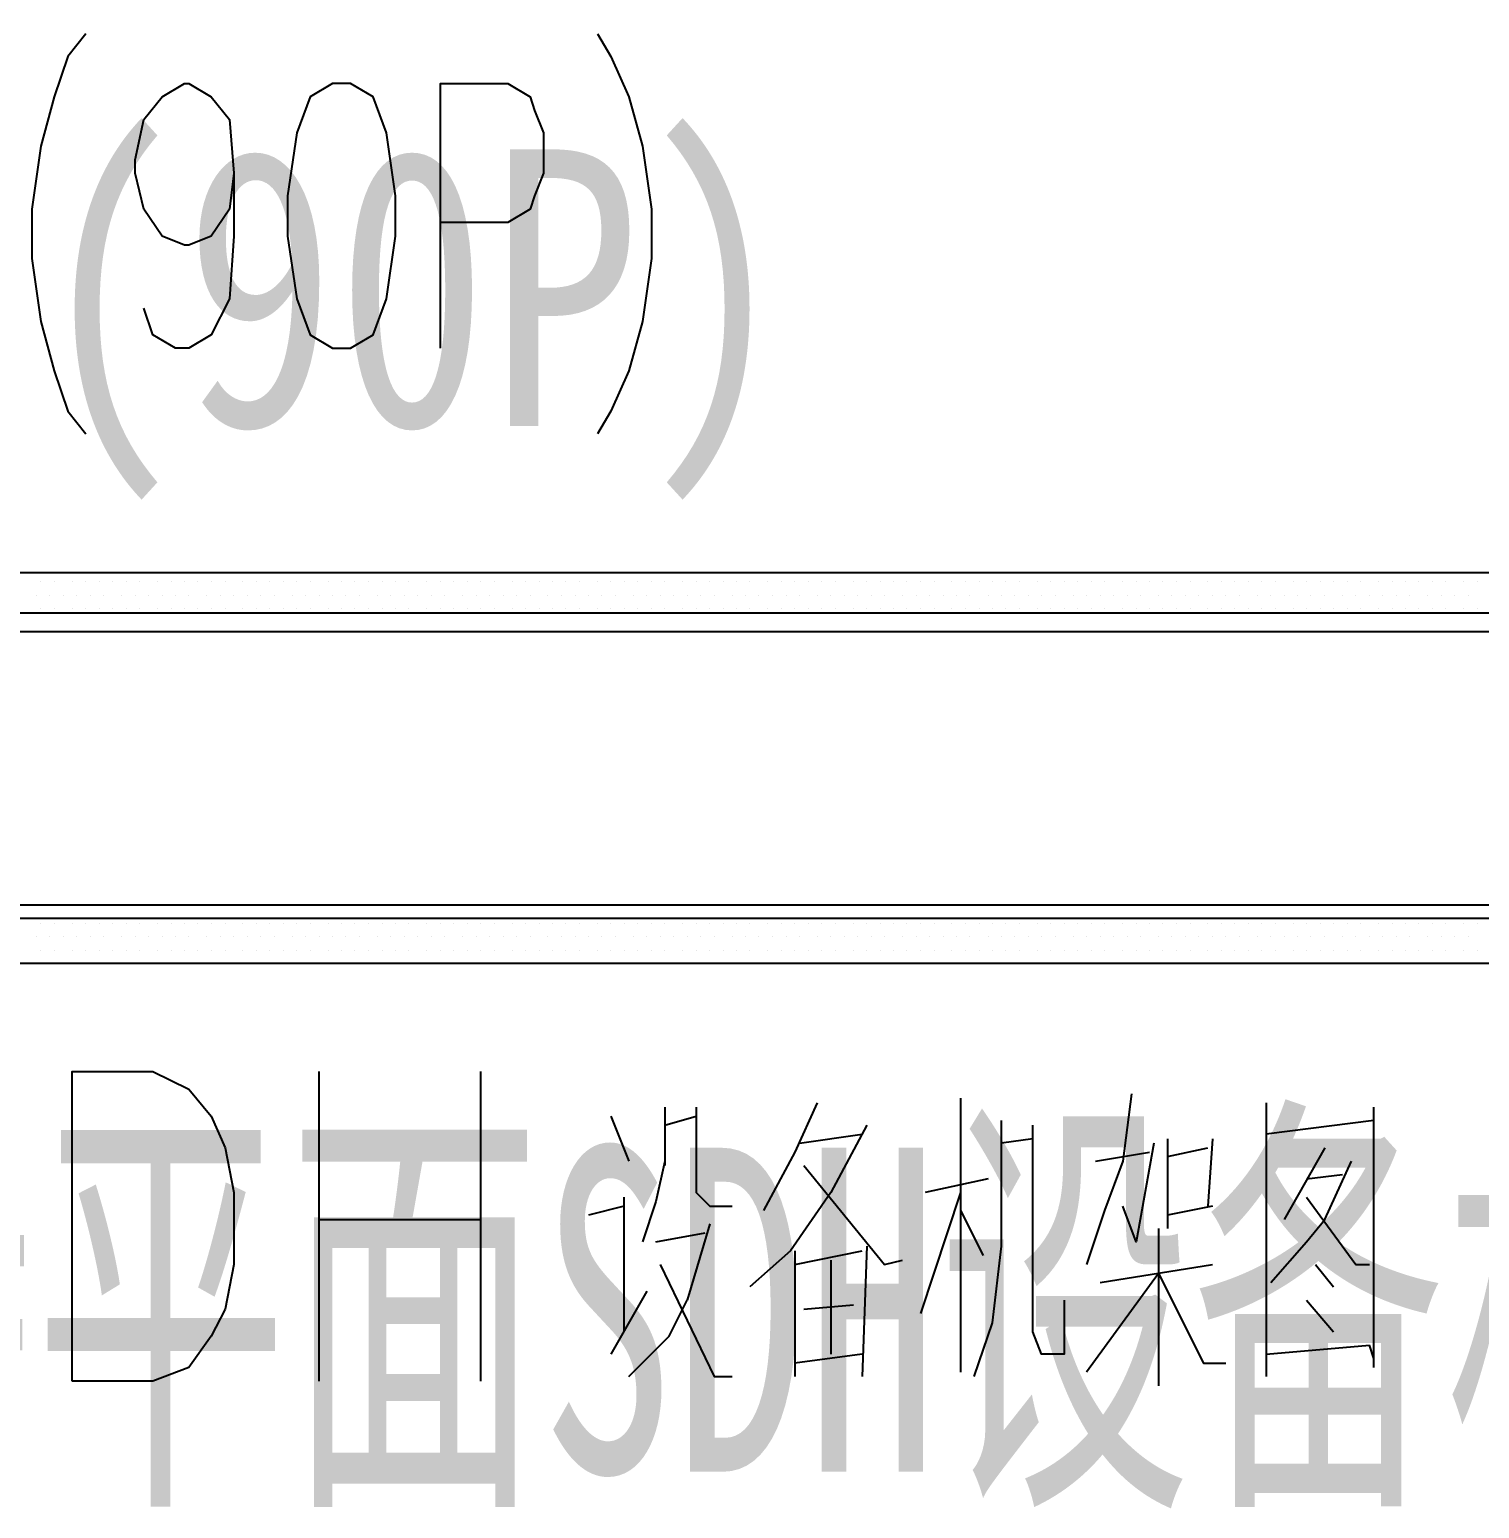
# Model space of a CAD drawing. Header units: metres. Extents: x 17 to 1264, y 17 to 859.
# Drawn here: x 313.84 to 360.36, y 98.73 to 146.16 of the extents above; entities that cross this region are included whole.
import ezdxf

# ---------------------------------------------------------------- set-up
doc = ezdxf.new("R2010")
doc.units = ezdxf.units.M
for name, color, linetype in [('LINES', 7, 'Continuous'), ('POLYLINES', 4, 'Continuous'), ('RECTS', 7, 'Continuous'), ('TEXTS', 3, 'Continuous')]:
    doc.layers.add(name, color=color, linetype=linetype)

msp = doc.modelspace()

# ---------------------------------------------------------------- linework, layer by layer
at = {"layer": 'LINES'}
for p, q in [((314.2, 128.45), (314.2, 128.45)), ((314.63, 128.45), (314.63, 128.45)), ((315.21, 128.45), (315.21, 128.45)), ((315.64, 128.45), (315.64, 128.45)), ((316.07, 128.45), (316.07, 128.45)), ((316.51, 128.45), (316.51, 128.45)), ((316.94, 128.45), (316.94, 128.45)), ((317.37, 128.45), (317.37, 128.45)), ((317.95, 128.45), (317.95, 128.45)), ((318.38, 128.45), (318.38, 128.45)), ((318.81, 128.45), (318.81, 128.45)), ((319.24, 128.45), (319.24, 128.45)), ((319.67, 128.45), (319.67, 128.45)), ((320.11, 128.45), (320.11, 128.45)), ((320.68, 128.45), (320.68, 128.45)), ((321.11, 128.45), (321.11, 128.45)), ((321.55, 128.45), (321.55, 128.45)), ((321.98, 128.45), (321.98, 128.45)), ((322.41, 128.45), (322.41, 128.45)), ((322.84, 128.45), (322.84, 128.45)), ((323.42, 128.45), (323.42, 128.45)), ((323.85, 128.45), (323.85, 128.45)), ((324.28, 128.45), (324.28, 128.45)), ((324.71, 128.45), (324.71, 128.45)), ((325.15, 128.45), (325.15, 128.45)), ((325.58, 128.45), (325.58, 128.45)), ((326.01, 128.45), (326.01, 128.45)), ((326.59, 128.45), (326.59, 128.45)), ((327.02, 128.45), (327.02, 128.45)), ((327.45, 128.45), (327.45, 128.45)), ((327.88, 128.45), (327.88, 128.45)), ((328.31, 128.45), (328.31, 128.45)), ((328.75, 128.45), (328.75, 128.45)), ((329.32, 128.45), (329.32, 128.45)), ((329.75, 128.45), (329.75, 128.45)), ((330.19, 128.45), (330.19, 128.45)), ((330.62, 128.45), (330.62, 128.45)), ((331.05, 128.45), (331.05, 128.45)), ((331.48, 128.45), (331.48, 128.45)), ((332.06, 128.45), (332.06, 128.45)), ((332.49, 128.45), (332.49, 128.45)), ((332.92, 128.45), (332.92, 128.45)), ((333.35, 128.45), (333.35, 128.45)), ((333.79, 128.45), (333.79, 128.45)), ((334.22, 128.45), (334.22, 128.45)), ((334.79, 128.45), (334.79, 128.45)), ((335.23, 128.45), (335.23, 128.45)), ((335.66, 128.45), (335.66, 128.45)), ((336.09, 128.45), (336.09, 128.45)), ((336.52, 128.45), (336.52, 128.45)), ((336.95, 128.45), (336.95, 128.45)), ((337.53, 128.45), (337.53, 128.45)), ((337.96, 128.45), (337.96, 128.45)), ((338.39, 128.45), (338.39, 128.45)), ((338.83, 128.45), (338.83, 128.45)), ((339.26, 128.45), (339.26, 128.45)), ((339.69, 128.45), (339.69, 128.45)), ((340.27, 128.45), (340.27, 128.45)), ((340.7, 128.45), (340.7, 128.45)), ((341.13, 128.45), (341.13, 128.45)), ((341.56, 128.45), (341.56, 128.45)), ((341.99, 128.45), (341.99, 128.45)), ((342.43, 128.45), (342.43, 128.45)), ((342.86, 128.45), (342.86, 128.45)), ((343.43, 128.45), (343.43, 128.45)), ((343.87, 128.45), (343.87, 128.45)), ((344.3, 128.45), (344.3, 128.45)), ((344.73, 128.45), (344.73, 128.45)), ((345.16, 128.45), (345.16, 128.45)), ((345.59, 128.45), (345.59, 128.45)), ((346.17, 128.45), (346.17, 128.45)), ((346.6, 128.45), (346.6, 128.45)), ((347.03, 128.45), (347.03, 128.45)), ((347.47, 128.45), (347.47, 128.45)), ((347.9, 128.45), (347.9, 128.45)), ((348.33, 128.45), (348.33, 128.45)), ((348.91, 128.45), (348.91, 128.45)), ((349.34, 128.45), (349.34, 128.45)), ((349.77, 128.45), (349.77, 128.45)), ((350.2, 128.45), (350.2, 128.45)), ((350.63, 128.45), (350.63, 128.45)), ((351.07, 128.45), (351.07, 128.45)), ((351.64, 128.45), (351.64, 128.45)), ((352.07, 128.45), (352.07, 128.45)), ((352.51, 128.45), (352.51, 128.45)), ((352.94, 128.45), (352.94, 128.45)), ((353.37, 128.45), (353.37, 128.45)), ((353.8, 128.45), (353.8, 128.45)), ((354.38, 128.45), (354.38, 128.45)), ((354.81, 128.45), (354.81, 128.45)), ((355.24, 128.45), (355.24, 128.45)), ((355.67, 128.45), (355.67, 128.45)), ((356.11, 128.45), (356.11, 128.45)), ((356.54, 128.45), (356.54, 128.45)), ((357.11, 128.45), (357.11, 128.45)), ((357.55, 128.45), (357.55, 128.45)), ((357.98, 128.45), (357.98, 128.45)), ((358.41, 128.45), (358.41, 128.45)), ((358.84, 128.45), (358.84, 128.45)), ((359.27, 128.45), (359.27, 128.45)), ((359.85, 128.45), (359.85, 128.45)), ((360.28, 128.45), (360.28, 128.45)), ((314.06, 128.02), (314.06, 128.02)), ((314.2, 127.58), (314.2, 127.58)), ((314.49, 128.02), (314.49, 128.02)), ((314.63, 127.58), (314.63, 127.58)), ((314.92, 128.02), (314.92, 128.02)), ((315.21, 127.58), (315.21, 127.58)), ((315.35, 128.02), (315.35, 128.02)), ((315.64, 127.58), (315.64, 127.58)), ((315.79, 128.02), (315.79, 128.02)), ((316.07, 127.58), (316.07, 127.58)), ((316.22, 128.02), (316.22, 128.02)), ((316.51, 127.58), (316.51, 127.58)), ((316.79, 128.02), (316.79, 128.02)), ((316.94, 127.58), (316.94, 127.58)), ((317.23, 128.02), (317.23, 128.02)), ((317.37, 127.58), (317.37, 127.58)), ((317.66, 128.02), (317.66, 128.02)), ((317.95, 127.58), (317.95, 127.58)), ((318.09, 128.02), (318.09, 128.02)), ((318.38, 127.58), (318.38, 127.58)), ((318.52, 128.02), (318.52, 128.02)), ((318.81, 127.58), (318.81, 127.58)), ((318.95, 128.02), (318.95, 128.02)), ((319.24, 127.58), (319.24, 127.58)), ((319.53, 128.02), (319.53, 128.02)), ((319.67, 127.58), (319.67, 127.58)), ((319.96, 128.02), (319.96, 128.02)), ((320.11, 127.58), (320.11, 127.58)), ((320.39, 128.02), (320.39, 128.02)), ((320.68, 127.58), (320.68, 127.58)), ((320.83, 128.02), (320.83, 128.02)), ((321.11, 127.58), (321.11, 127.58)), ((321.26, 128.02), (321.26, 128.02)), ((321.55, 127.58), (321.55, 127.58)), ((321.69, 128.02), (321.69, 128.02)), ((321.98, 127.58), (321.98, 127.58)), ((322.27, 128.02), (322.27, 128.02)), ((322.41, 127.58), (322.41, 127.58)), ((322.7, 128.02), (322.7, 128.02)), ((322.84, 127.58), (322.84, 127.58)), ((323.13, 128.02), (323.13, 128.02)), ((323.42, 127.58), (323.42, 127.58)), ((323.56, 128.02), (323.56, 128.02)), ((323.85, 127.58), (323.85, 127.58)), ((323.99, 128.02), (323.99, 128.02)), ((324.28, 127.58), (324.28, 127.58)), ((324.43, 128.02), (324.43, 128.02)), ((324.71, 127.58), (324.71, 127.58)), ((325, 128.02), (325, 128.02)), ((325.15, 127.58), (325.15, 127.58)), ((325.43, 128.02), (325.43, 128.02)), ((325.58, 127.58), (325.58, 127.58)), ((325.87, 128.02), (325.87, 128.02)), ((326.01, 127.58), (326.01, 127.58)), ((326.3, 128.02), (326.3, 128.02)), ((326.59, 127.58), (326.59, 127.58)), ((326.73, 128.02), (326.73, 128.02)), ((327.02, 127.58), (327.02, 127.58)), ((327.16, 128.02), (327.16, 128.02)), ((327.45, 127.58), (327.45, 127.58)), ((327.74, 128.02), (327.74, 128.02)), ((327.88, 127.58), (327.88, 127.58)), ((328.17, 128.02), (328.17, 128.02)), ((328.31, 127.58), (328.31, 127.58)), ((328.6, 128.02), (328.6, 128.02)), ((328.75, 127.58), (328.75, 127.58)), ((329.03, 128.02), (329.03, 128.02)), ((329.32, 127.58), (329.32, 127.58)), ((329.47, 128.02), (329.47, 128.02)), ((329.75, 127.58), (329.75, 127.58)), ((329.9, 128.02), (329.9, 128.02)), ((330.19, 127.58), (330.19, 127.58)), ((330.47, 128.02), (330.47, 128.02)), ((330.62, 127.58), (330.62, 127.58)), ((330.91, 128.02), (330.91, 128.02)), ((331.05, 127.58), (331.05, 127.58)), ((331.34, 128.02), (331.34, 128.02)), ((331.48, 127.58), (331.48, 127.58)), ((331.77, 128.02), (331.77, 128.02)), ((332.06, 127.58), (332.06, 127.58)), ((332.2, 128.02), (332.2, 128.02)), ((332.49, 127.58), (332.49, 127.58)), ((332.63, 128.02), (332.63, 128.02)), ((332.92, 127.58), (332.92, 127.58)), ((333.21, 128.02), (333.21, 128.02)), ((333.35, 127.58), (333.35, 127.58)), ((333.64, 128.02), (333.64, 128.02)), ((333.79, 127.58), (333.79, 127.58)), ((334.07, 128.02), (334.07, 128.02)), ((334.22, 127.58), (334.22, 127.58)), ((334.51, 128.02), (334.51, 128.02)), ((334.79, 127.58), (334.79, 127.58)), ((334.94, 128.02), (334.94, 128.02)), ((335.23, 127.58), (335.23, 127.58)), ((335.37, 128.02), (335.37, 128.02)), ((335.66, 127.58), (335.66, 127.58)), ((335.8, 128.02), (335.8, 128.02)), ((336.09, 127.58), (336.09, 127.58)), ((336.38, 128.02), (336.38, 128.02)), ((336.52, 127.58), (336.52, 127.58)), ((336.81, 128.02), (336.81, 128.02)), ((336.95, 127.58), (336.95, 127.58)), ((337.24, 128.02), (337.24, 128.02)), ((337.53, 127.58), (337.53, 127.58)), ((337.67, 128.02), (337.67, 128.02)), ((337.96, 127.58), (337.96, 127.58)), ((338.11, 128.02), (338.11, 128.02)), ((338.39, 127.58), (338.39, 127.58)), ((338.54, 128.02), (338.54, 128.02)), ((338.83, 127.58), (338.83, 127.58)), ((339.11, 128.02), (339.11, 128.02)), ((339.26, 127.58), (339.26, 127.58)), ((339.55, 128.02), (339.55, 128.02)), ((339.69, 127.58), (339.69, 127.58)), ((339.98, 128.02), (339.98, 128.02)), ((340.27, 127.58), (340.27, 127.58)), ((340.41, 128.02), (340.41, 128.02)), ((340.7, 127.58), (340.7, 127.58)), ((340.84, 128.02), (340.84, 128.02)), ((341.13, 127.58), (341.13, 127.58)), ((341.27, 128.02), (341.27, 128.02)), ((341.56, 127.58), (341.56, 127.58)), ((341.85, 128.02), (341.85, 128.02)), ((341.99, 127.58), (341.99, 127.58)), ((342.28, 128.02), (342.28, 128.02)), ((342.43, 127.58), (342.43, 127.58)), ((342.71, 128.02), (342.71, 128.02)), ((342.86, 127.58), (342.86, 127.58)), ((343.15, 128.02), (343.15, 128.02)), ((343.43, 127.58), (343.43, 127.58)), ((343.58, 128.02), (343.58, 128.02)), ((343.87, 127.58), (343.87, 127.58)), ((344.01, 128.02), (344.01, 128.02)), ((344.3, 127.58), (344.3, 127.58)), ((344.59, 128.02), (344.59, 128.02)), ((344.73, 127.58), (344.73, 127.58)), ((345.02, 128.02), (345.02, 128.02)), ((345.16, 127.58), (345.16, 127.58)), ((345.45, 128.02), (345.45, 128.02)), ((345.59, 127.58), (345.59, 127.58)), ((345.88, 128.02), (345.88, 128.02)), ((346.17, 127.58), (346.17, 127.58)), ((346.31, 128.02), (346.31, 128.02)), ((346.6, 127.58), (346.6, 127.58)), ((346.75, 128.02), (346.75, 128.02)), ((347.03, 127.58), (347.03, 127.58)), ((347.32, 128.02), (347.32, 128.02)), ((347.47, 127.58), (347.47, 127.58)), ((347.75, 128.02), (347.75, 128.02)), ((347.9, 127.58), (347.9, 127.58)), ((348.19, 128.02), (348.19, 128.02)), ((348.33, 127.58), (348.33, 127.58)), ((348.62, 128.02), (348.62, 128.02)), ((348.91, 127.58), (348.91, 127.58)), ((349.05, 128.02), (349.05, 128.02)), ((349.34, 127.58), (349.34, 127.58)), ((349.48, 128.02), (349.48, 128.02)), ((349.77, 127.58), (349.77, 127.58)), ((350.06, 128.02), (350.06, 128.02)), ((350.2, 127.58), (350.2, 127.58)), ((350.49, 128.02), (350.49, 128.02)), ((350.63, 127.58), (350.63, 127.58)), ((350.92, 128.02), (350.92, 128.02)), ((351.07, 127.58), (351.07, 127.58)), ((351.35, 128.02), (351.35, 128.02)), ((351.64, 127.58), (351.64, 127.58)), ((351.79, 128.02), (351.79, 128.02)), ((352.07, 127.58), (352.07, 127.58)), ((352.22, 128.02), (352.22, 128.02)), ((352.51, 127.58), (352.51, 127.58)), ((352.65, 128.02), (352.65, 128.02)), ((352.94, 127.58), (352.94, 127.58)), ((353.23, 128.02), (353.23, 128.02)), ((353.37, 127.58), (353.37, 127.58)), ((353.66, 128.02), (353.66, 128.02)), ((353.8, 127.58), (353.8, 127.58)), ((354.09, 128.02), (354.09, 128.02)), ((354.38, 127.58), (354.38, 127.58)), ((354.52, 128.02), (354.52, 128.02)), ((354.81, 127.58), (354.81, 127.58)), ((354.95, 128.02), (354.95, 128.02)), ((355.24, 127.58), (355.24, 127.58)), ((355.39, 128.02), (355.39, 128.02)), ((355.67, 127.58), (355.67, 127.58)), ((355.96, 128.02), (355.96, 128.02)), ((356.11, 127.58), (356.11, 127.58)), ((356.39, 128.02), (356.39, 128.02)), ((356.54, 127.58), (356.54, 127.58)), ((356.83, 128.02), (356.83, 128.02)), ((357.11, 127.58), (357.11, 127.58)), ((357.26, 128.02), (357.26, 128.02)), ((357.55, 127.58), (357.55, 127.58)), ((357.69, 128.02), (357.69, 128.02)), ((357.98, 127.58), (357.98, 127.58)), ((358.12, 128.02), (358.12, 128.02)), ((358.41, 127.58), (358.41, 127.58)), ((358.7, 128.02), (358.7, 128.02)), ((358.84, 127.58), (358.84, 127.58)), ((359.13, 128.02), (359.13, 128.02)), ((359.27, 127.58), (359.27, 127.58)), ((359.56, 128.02), (359.56, 128.02)), ((359.85, 127.58), (359.85, 127.58)), ((359.99, 128.02), (359.99, 128.02)), ((360.28, 127.58), (360.28, 127.58)), ((314.2, 117.5), (314.2, 117.5)), ((314.63, 117.5), (314.63, 117.5)), ((315.21, 117.5), (315.21, 117.5)), ((315.64, 117.5), (315.64, 117.5)), ((316.07, 117.5), (316.07, 117.5)), ((316.51, 117.5), (316.51, 117.5)), ((316.94, 117.5), (316.94, 117.5)), ((317.37, 117.5), (317.37, 117.5)), ((317.95, 117.5), (317.95, 117.5)), ((318.38, 117.5), (318.38, 117.5)), ((318.81, 117.5), (318.81, 117.5)), ((319.24, 117.5), (319.24, 117.5)), ((319.67, 117.5), (319.67, 117.5)), ((320.11, 117.5), (320.11, 117.5)), ((320.68, 117.5), (320.68, 117.5)), ((321.11, 117.5), (321.11, 117.5)), ((321.55, 117.5), (321.55, 117.5)), ((321.98, 117.5), (321.98, 117.5)), ((322.41, 117.5), (322.41, 117.5)), ((322.84, 117.5), (322.84, 117.5)), ((323.42, 117.5), (323.42, 117.5)), ((323.85, 117.5), (323.85, 117.5)), ((324.28, 117.5), (324.28, 117.5)), ((324.71, 117.5), (324.71, 117.5)), ((325.15, 117.5), (325.15, 117.5)), ((325.58, 117.5), (325.58, 117.5)), ((326.01, 117.5), (326.01, 117.5)), ((326.59, 117.5), (326.59, 117.5)), ((327.02, 117.5), (327.02, 117.5)), ((327.45, 117.5), (327.45, 117.5)), ((327.88, 117.5), (327.88, 117.5)), ((328.31, 117.5), (328.31, 117.5)), ((328.75, 117.5), (328.75, 117.5)), ((329.32, 117.5), (329.32, 117.5)), ((329.75, 117.5), (329.75, 117.5)), ((330.19, 117.5), (330.19, 117.5)), ((330.62, 117.5), (330.62, 117.5)), ((331.05, 117.5), (331.05, 117.5)), ((331.48, 117.5), (331.48, 117.5)), ((332.06, 117.5), (332.06, 117.5)), ((332.49, 117.5), (332.49, 117.5)), ((332.92, 117.5), (332.92, 117.5)), ((333.35, 117.5), (333.35, 117.5)), ((333.79, 117.5), (333.79, 117.5)), ((334.22, 117.5), (334.22, 117.5)), ((334.79, 117.5), (334.79, 117.5)), ((335.23, 117.5), (335.23, 117.5)), ((335.66, 117.5), (335.66, 117.5)), ((336.09, 117.5), (336.09, 117.5)), ((336.52, 117.5), (336.52, 117.5)), ((336.95, 117.5), (336.95, 117.5)), ((337.53, 117.5), (337.53, 117.5)), ((337.96, 117.5), (337.96, 117.5)), ((338.39, 117.5), (338.39, 117.5)), ((338.83, 117.5), (338.83, 117.5)), ((339.26, 117.5), (339.26, 117.5)), ((339.69, 117.5), (339.69, 117.5)), ((340.27, 117.5), (340.27, 117.5)), ((340.7, 117.5), (340.7, 117.5)), ((341.13, 117.5), (341.13, 117.5)), ((341.56, 117.5), (341.56, 117.5)), ((341.99, 117.5), (341.99, 117.5)), ((342.43, 117.5), (342.43, 117.5)), ((342.86, 117.5), (342.86, 117.5)), ((343.43, 117.5), (343.43, 117.5)), ((343.87, 117.5), (343.87, 117.5)), ((344.3, 117.5), (344.3, 117.5)), ((344.73, 117.5), (344.73, 117.5)), ((345.16, 117.5), (345.16, 117.5)), ((345.59, 117.5), (345.59, 117.5)), ((346.17, 117.5), (346.17, 117.5)), ((346.6, 117.5), (346.6, 117.5)), ((347.03, 117.5), (347.03, 117.5)), ((347.47, 117.5), (347.47, 117.5)), ((347.9, 117.5), (347.9, 117.5)), ((348.33, 117.5), (348.33, 117.5)), ((348.91, 117.5), (348.91, 117.5)), ((349.34, 117.5), (349.34, 117.5)), ((349.77, 117.5), (349.77, 117.5)), ((350.2, 117.5), (350.2, 117.5)), ((350.63, 117.5), (350.63, 117.5)), ((351.07, 117.5), (351.07, 117.5)), ((351.64, 117.5), (351.64, 117.5)), ((352.07, 117.5), (352.07, 117.5)), ((352.51, 117.5), (352.51, 117.5)), ((352.94, 117.5), (352.94, 117.5)), ((353.37, 117.5), (353.37, 117.5)), ((353.8, 117.5), (353.8, 117.5)), ((354.38, 117.5), (354.38, 117.5)), ((354.81, 117.5), (354.81, 117.5)), ((355.24, 117.5), (355.24, 117.5)), ((355.67, 117.5), (355.67, 117.5)), ((356.11, 117.5), (356.11, 117.5)), ((356.54, 117.5), (356.54, 117.5)), ((357.11, 117.5), (357.11, 117.5)), ((357.55, 117.5), (357.55, 117.5)), ((357.98, 117.5), (357.98, 117.5)), ((358.41, 117.5), (358.41, 117.5)), ((358.84, 117.5), (358.84, 117.5)), ((359.27, 117.5), (359.27, 117.5)), ((359.85, 117.5), (359.85, 117.5)), ((360.28, 117.5), (360.28, 117.5)), ((314.06, 117.07), (314.06, 117.07)), ((314.49, 117.07), (314.49, 117.07)), ((314.92, 117.07), (314.92, 117.07)), ((315.35, 117.07), (315.35, 117.07)), ((315.79, 117.07), (315.79, 117.07)), ((316.22, 117.07), (316.22, 117.07)), ((316.79, 117.07), (316.79, 117.07)), ((317.23, 117.07), (317.23, 117.07)), ((317.66, 117.07), (317.66, 117.07)), ((318.09, 117.07), (318.09, 117.07)), ((318.52, 117.07), (318.52, 117.07)), ((318.95, 117.07), (318.95, 117.07)), ((319.53, 117.07), (319.53, 117.07)), ((319.96, 117.07), (319.96, 117.07)), ((320.39, 117.07), (320.39, 117.07)), ((320.83, 117.07), (320.83, 117.07)), ((321.26, 117.07), (321.26, 117.07)), ((321.69, 117.07), (321.69, 117.07)), ((322.27, 117.07), (322.27, 117.07)), ((322.7, 117.07), (322.7, 117.07)), ((323.13, 117.07), (323.13, 117.07)), ((323.56, 117.07), (323.56, 117.07)), ((323.99, 117.07), (323.99, 117.07)), ((324.43, 117.07), (324.43, 117.07)), ((325, 117.07), (325, 117.07)), ((325.43, 117.07), (325.43, 117.07)), ((325.87, 117.07), (325.87, 117.07)), ((326.3, 117.07), (326.3, 117.07)), ((326.73, 117.07), (326.73, 117.07)), ((327.16, 117.07), (327.16, 117.07)), ((327.74, 117.07), (327.74, 117.07)), ((328.17, 117.07), (328.17, 117.07)), ((328.6, 117.07), (328.6, 117.07)), ((329.03, 117.07), (329.03, 117.07)), ((329.47, 117.07), (329.47, 117.07)), ((329.9, 117.07), (329.9, 117.07)), ((330.47, 117.07), (330.47, 117.07)), ((330.91, 117.07), (330.91, 117.07)), ((331.34, 117.07), (331.34, 117.07)), ((331.77, 117.07), (331.77, 117.07)), ((332.2, 117.07), (332.2, 117.07)), ((332.63, 117.07), (332.63, 117.07)), ((333.21, 117.07), (333.21, 117.07)), ((333.64, 117.07), (333.64, 117.07)), ((334.07, 117.07), (334.07, 117.07)), ((334.51, 117.07), (334.51, 117.07)), ((334.94, 117.07), (334.94, 117.07)), ((335.37, 117.07), (335.37, 117.07)), ((335.8, 117.07), (335.8, 117.07)), ((336.38, 117.07), (336.38, 117.07)), ((336.81, 117.07), (336.81, 117.07)), ((337.24, 117.07), (337.24, 117.07)), ((337.67, 117.07), (337.67, 117.07)), ((338.11, 117.07), (338.11, 117.07)), ((338.54, 117.07), (338.54, 117.07)), ((339.11, 117.07), (339.11, 117.07)), ((339.55, 117.07), (339.55, 117.07)), ((339.98, 117.07), (339.98, 117.07)), ((340.41, 117.07), (340.41, 117.07)), ((340.84, 117.07), (340.84, 117.07)), ((341.27, 117.07), (341.27, 117.07)), ((341.85, 117.07), (341.85, 117.07)), ((342.28, 117.07), (342.28, 117.07)), ((342.71, 117.07), (342.71, 117.07)), ((343.15, 117.07), (343.15, 117.07)), ((343.58, 117.07), (343.58, 117.07)), ((344.01, 117.07), (344.01, 117.07)), ((344.59, 117.07), (344.59, 117.07)), ((345.02, 117.07), (345.02, 117.07)), ((345.45, 117.07), (345.45, 117.07)), ((345.88, 117.07), (345.88, 117.07)), ((346.31, 117.07), (346.31, 117.07)), ((346.75, 117.07), (346.75, 117.07)), ((347.32, 117.07), (347.32, 117.07)), ((347.75, 117.07), (347.75, 117.07)), ((348.19, 117.07), (348.19, 117.07)), ((348.62, 117.07), (348.62, 117.07)), ((349.05, 117.07), (349.05, 117.07)), ((349.48, 117.07), (349.48, 117.07)), ((350.06, 117.07), (350.06, 117.07)), ((350.49, 117.07), (350.49, 117.07)), ((350.92, 117.07), (350.92, 117.07)), ((351.35, 117.07), (351.35, 117.07)), ((351.79, 117.07), (351.79, 117.07)), ((352.22, 117.07), (352.22, 117.07)), ((352.65, 117.07), (352.65, 117.07)), ((353.23, 117.07), (353.23, 117.07)), ((353.66, 117.07), (353.66, 117.07)), ((354.09, 117.07), (354.09, 117.07)), ((354.52, 117.07), (354.52, 117.07)), ((354.95, 117.07), (354.95, 117.07)), ((355.39, 117.07), (355.39, 117.07)), ((355.96, 117.07), (355.96, 117.07)), ((356.39, 117.07), (356.39, 117.07)), ((356.83, 117.07), (356.83, 117.07)), ((357.26, 117.07), (357.26, 117.07)), ((357.69, 117.07), (357.69, 117.07)), ((358.12, 117.07), (358.12, 117.07)), ((358.7, 117.07), (358.7, 117.07)), ((359.13, 117.07), (359.13, 117.07)), ((359.56, 117.07), (359.56, 117.07)), ((359.99, 117.07), (359.99, 117.07)), ((314.2, 116.64), (314.2, 116.64)), ((314.63, 116.64), (314.63, 116.64)), ((315.21, 116.64), (315.21, 116.64)), ((315.64, 116.64), (315.64, 116.64)), ((316.07, 116.64), (316.07, 116.64)), ((316.51, 116.64), (316.51, 116.64)), ((316.94, 116.64), (316.94, 116.64)), ((317.37, 116.64), (317.37, 116.64)), ((317.95, 116.64), (317.95, 116.64)), ((318.38, 116.64), (318.38, 116.64)), ((318.81, 116.64), (318.81, 116.64)), ((319.24, 116.64), (319.24, 116.64)), ((319.67, 116.64), (319.67, 116.64)), ((320.11, 116.64), (320.11, 116.64)), ((320.68, 116.64), (320.68, 116.64)), ((321.11, 116.64), (321.11, 116.64)), ((321.55, 116.64), (321.55, 116.64)), ((321.98, 116.64), (321.98, 116.64)), ((322.41, 116.64), (322.41, 116.64)), ((322.84, 116.64), (322.84, 116.64)), ((323.42, 116.64), (323.42, 116.64)), ((323.85, 116.64), (323.85, 116.64)), ((324.28, 116.64), (324.28, 116.64)), ((324.71, 116.64), (324.71, 116.64)), ((325.15, 116.64), (325.15, 116.64)), ((325.58, 116.64), (325.58, 116.64)), ((326.01, 116.64), (326.01, 116.64)), ((326.59, 116.64), (326.59, 116.64)), ((327.02, 116.64), (327.02, 116.64)), ((327.45, 116.64), (327.45, 116.64)), ((327.88, 116.64), (327.88, 116.64)), ((328.31, 116.64), (328.31, 116.64)), ((328.75, 116.64), (328.75, 116.64)), ((329.32, 116.64), (329.32, 116.64)), ((329.75, 116.64), (329.75, 116.64)), ((330.19, 116.64), (330.19, 116.64)), ((330.62, 116.64), (330.62, 116.64)), ((331.05, 116.64), (331.05, 116.64)), ((331.48, 116.64), (331.48, 116.64)), ((332.06, 116.64), (332.06, 116.64)), ((332.49, 116.64), (332.49, 116.64)), ((332.92, 116.64), (332.92, 116.64)), ((333.35, 116.64), (333.35, 116.64)), ((333.79, 116.64), (333.79, 116.64)), ((334.22, 116.64), (334.22, 116.64)), ((334.79, 116.64), (334.79, 116.64)), ((335.23, 116.64), (335.23, 116.64)), ((335.66, 116.64), (335.66, 116.64)), ((336.09, 116.64), (336.09, 116.64)), ((336.52, 116.64), (336.52, 116.64)), ((336.95, 116.64), (336.95, 116.64)), ((337.53, 116.64), (337.53, 116.64)), ((337.96, 116.64), (337.96, 116.64)), ((338.39, 116.64), (338.39, 116.64)), ((338.83, 116.64), (338.83, 116.64)), ((339.26, 116.64), (339.26, 116.64)), ((339.69, 116.64), (339.69, 116.64)), ((340.27, 116.64), (340.27, 116.64)), ((340.7, 116.64), (340.7, 116.64)), ((341.13, 116.64), (341.13, 116.64)), ((341.56, 116.64), (341.56, 116.64)), ((341.99, 116.64), (341.99, 116.64)), ((342.43, 116.64), (342.43, 116.64)), ((342.86, 116.64), (342.86, 116.64)), ((343.43, 116.64), (343.43, 116.64)), ((343.87, 116.64), (343.87, 116.64)), ((344.3, 116.64), (344.3, 116.64)), ((344.73, 116.64), (344.73, 116.64)), ((345.16, 116.64), (345.16, 116.64)), ((345.59, 116.64), (345.59, 116.64)), ((346.17, 116.64), (346.17, 116.64)), ((346.6, 116.64), (346.6, 116.64)), ((347.03, 116.64), (347.03, 116.64)), ((347.47, 116.64), (347.47, 116.64)), ((347.9, 116.64), (347.9, 116.64)), ((348.33, 116.64), (348.33, 116.64)), ((348.91, 116.64), (348.91, 116.64)), ((349.34, 116.64), (349.34, 116.64)), ((349.77, 116.64), (349.77, 116.64)), ((350.2, 116.64), (350.2, 116.64)), ((350.63, 116.64), (350.63, 116.64)), ((351.07, 116.64), (351.07, 116.64)), ((351.64, 116.64), (351.64, 116.64)), ((352.07, 116.64), (352.07, 116.64)), ((352.51, 116.64), (352.51, 116.64)), ((352.94, 116.64), (352.94, 116.64)), ((353.37, 116.64), (353.37, 116.64)), ((353.8, 116.64), (353.8, 116.64)), ((354.38, 116.64), (354.38, 116.64)), ((354.81, 116.64), (354.81, 116.64)), ((355.24, 116.64), (355.24, 116.64)), ((355.67, 116.64), (355.67, 116.64)), ((356.11, 116.64), (356.11, 116.64)), ((356.54, 116.64), (356.54, 116.64)), ((357.11, 116.64), (357.11, 116.64)), ((357.55, 116.64), (357.55, 116.64)), ((357.98, 116.64), (357.98, 116.64)), ((358.41, 116.64), (358.41, 116.64)), ((358.84, 116.64), (358.84, 116.64)), ((359.27, 116.64), (359.27, 116.64)), ((359.85, 116.64), (359.85, 116.64)), ((360.28, 116.64), (360.28, 116.64)), ((323.13, 102.82), (323.13, 112.75)), ((328.31, 112.75), (328.31, 102.82)), ((349.19, 112.03), (348.91, 109.87)), ((334.22, 111.6), (334.22, 109.73)), ((339.11, 111.74), (338.39, 110.16)), ((343.72, 103.1), (343.72, 111.89)), ((353.51, 111.74), (353.51, 102.96)), ((353.51, 111.6), (353.51, 103.39)), ((356.97, 103.54), (356.97, 111.6)), ((332.49, 111.31), (333.07, 109.87)), ((334.22, 111.02), (335.23, 111.31)), ((356.97, 111.17), (353.51, 110.74)), ((338.54, 110.45), (340.55, 110.74)), ((346.03, 110.59), (345.02, 110.45)), ((350.35, 110.59), (350.35, 107.71)), ((351.79, 110.59), (351.64, 108.43)), ((338.39, 110.16), (337.39, 108.29)), ((348.04, 109.87), (349.77, 110.16)), ((350.35, 110.02), (351.64, 110.3)), ((355.39, 110.3), (354.09, 108)), ((344.59, 109.3), (342.57, 108.86)), ((354.81, 109.3), (355.96, 109.44)), ((332.92, 104.4), (332.92, 108.72)), ((342.43, 104.98), (343.72, 108.86)), ((332.92, 108.43), (331.77, 108.14)), ((344.44, 106.85), (343.72, 108.29)), ((351.79, 108.43), (350.35, 108.14)), ((323.13, 108), (328.31, 108)), ((335.66, 107.86), (334.94, 105.41)), ((350.06, 107.71), (350.06, 102.67)), ((333.93, 107.28), (335.51, 107.57)), ((353.66, 105.98), (354.81, 107.28)), ((338.39, 106.56), (340.55, 106.99)), ((338.39, 106.99), (338.39, 102.96)), ((340.7, 107.14), (340.55, 102.96)), ((339.55, 106.7), (339.55, 103.68)), ((350.06, 106.27), (347.75, 103.1)), ((348.19, 105.98), (351.79, 106.56)), ((355.1, 106.56), (355.67, 105.84)), ((333.64, 105.7), (332.49, 103.68)), ((354.81, 105.41), (355.67, 104.4)), ((338.68, 105.12), (340.27, 105.26)), ((353.51, 103.68), (356.83, 103.97)), ((340.55, 103.68), (338.39, 103.39))]:
    msp.add_line(p, q, dxfattribs=at)
at = {"layer": 'POLYLINES'}
for points in [[(315.64, 146.02), (315.07, 145.3), (314.63, 144), (314.2, 142.42), (313.91, 140.4), (313.91, 138.82), (314.2, 136.8), (314.63, 135.22), (315.07, 133.92), (315.64, 133.2)], [(332.06, 146.02), (332.49, 145.3), (333.07, 144), (333.5, 142.42), (333.79, 140.4), (333.79, 138.82), (333.5, 136.8), (333.07, 135.22), (332.49, 133.92), (332.06, 133.2)], [(320.39, 141.55), (320.25, 140.4), (319.67, 139.54), (318.95, 139.25), (318.81, 139.25), (318.09, 139.54), (317.51, 140.4), (317.23, 141.55), (317.23, 141.98), (317.51, 143.28), (318.09, 144), (318.81, 144.43), (318.95, 144.43), (319.67, 144), (320.25, 143.28), (320.39, 141.55), (320.39, 139.54), (320.25, 137.52), (319.67, 136.37), (318.95, 135.94), (318.52, 135.94), (317.8, 136.37), (317.51, 137.23)], [(323.56, 144.43), (322.84, 144), (322.41, 142.85), (322.12, 140.83), (322.12, 139.54), (322.41, 137.52), (322.84, 136.37), (323.56, 135.94), (324.14, 135.94), (324.86, 136.37), (325.29, 137.52), (325.58, 139.54), (325.58, 140.83), (325.29, 142.85), (324.86, 144), (324.14, 144.43), (323.56, 144.43)], [(327.02, 135.94), (327.02, 144.43), (329.18, 144.43), (329.9, 144), (330.04, 143.57), (330.33, 142.85), (330.33, 141.55), (330.04, 140.83), (329.9, 140.4), (329.18, 139.97), (327.02, 139.97)], [(315.21, 102.82), (315.21, 112.75), (317.8, 112.75), (318.95, 112.18), (319.67, 111.31), (320.11, 110.3), (320.39, 108.86), (320.39, 106.56), (320.11, 105.12), (319.67, 104.26), (318.95, 103.25), (317.8, 102.82), (315.21, 102.82)], [(335.23, 111.6), (335.23, 110.3), (335.23, 108.86), (335.66, 108.43), (336.38, 108.43)], [(340.7, 111.02), (339.55, 108.86), (338.25, 106.99), (336.95, 105.84)], [(344.15, 102.96), (344.73, 104.69), (345.02, 107.14), (345.02, 111.17)], [(347.03, 105.41), (347.03, 103.68), (346.31, 103.68), (346.03, 104.4), (346.03, 111.02)], [(349.91, 110.45), (349.34, 107.28), (348.91, 108.43)], [(334.22, 109.87), (333.93, 108.58), (333.5, 107.28)], [(338.68, 109.73), (341.27, 106.56), (341.85, 106.7)], [(348.91, 109.87), (348.33, 108.29), (347.75, 106.56)], [(354.81, 107.28), (355.39, 108), (356.25, 109.87)], [(354.81, 108.72), (356.39, 106.56), (356.83, 106.56)], [(334.07, 106.56), (335.8, 102.96), (336.38, 102.96)], [(350.06, 106.27), (351.5, 103.39), (352.22, 103.39)], [(333.07, 102.96), (334.36, 104.26), (334.94, 105.41)], [(356.97, 103.25), (356.97, 103.54), (356.83, 103.97)]]:
    msp.add_lwpolyline(points, dxfattribs=at)
at = {"layer": 'RECTS'}
for points in [[(242.06, 747.36), (414.14, 747.36), (414.14, 116.21), (242.06, 116.21)], [(243.5, 745.92), (412.7, 745.92), (412.7, 117.65), (243.5, 117.65)], [(249.26, 732.96), (406.94, 732.96), (406.94, 127.44), (249.26, 127.44)], [(250.7, 731.23), (405.64, 731.23), (405.64, 128.74), (250.7, 128.74)], [(257.18, 126.86), (398.87, 126.86), (398.87, 118.08), (257.18, 118.08)]]:
    msp.add_lwpolyline(points, dxfattribs=at)

# ---------------------------------------------------------------- texts
at = {"layer": 'TEXTS'}
for s, height, width, p in [('(90P)', 8.87, 0.808888, (313.91, 133.45)), ('地网阿尔卡特平面SDH设备机架图', 10.39, 0.601633, (265.24, 99.91))]:
    msp.add_text(s, height=height, dxfattribs=dict(at, width=width)).set_placement(p)

doc.saveas('drawing.dxf')
